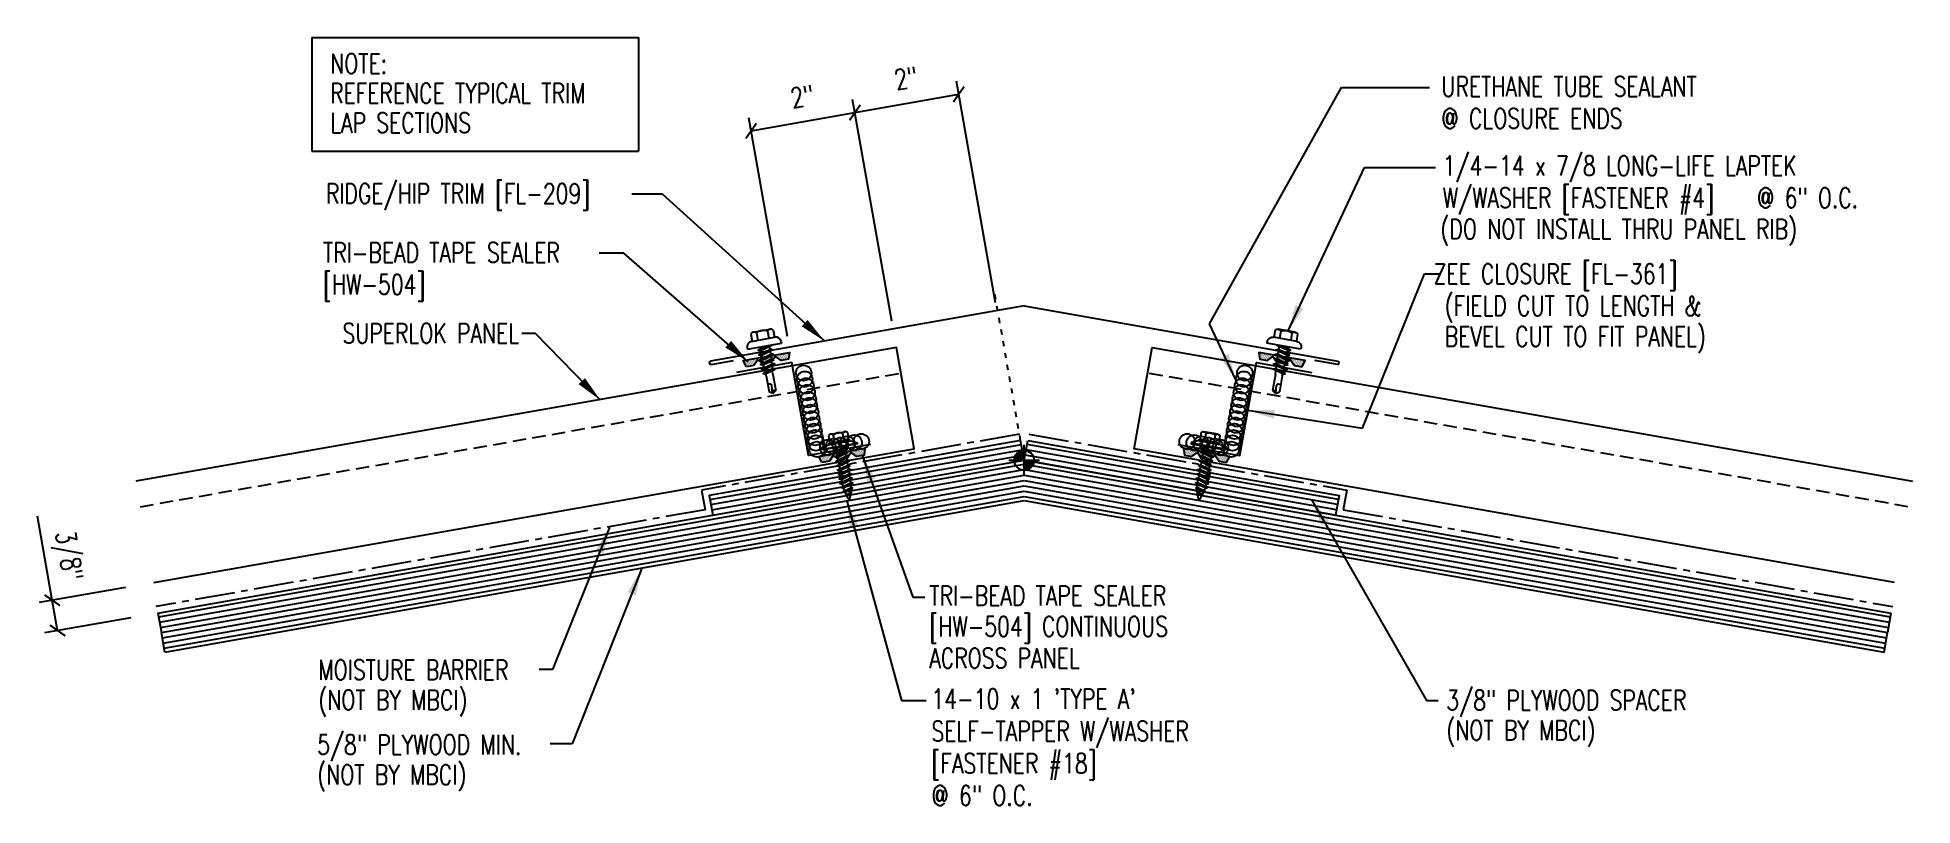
# Model space of a CAD drawing. Header units: inches. Extents: x 1.4 to 36.7, y 16.1 to 30.6.
import ezdxf
from ezdxf.enums import TextEntityAlignment as Align

# ---------------------------------------------------------------- set-up
doc = ezdxf.new("R2010")
doc.units = ezdxf.units.IN
doc.header["$MEASUREMENT"] = 0
for name, pattern in [('CENTER2', [1.125, 0.75, -0.125, 0.125, -0.125]), ('DOT2', [0.125, 0, -0.125]), ('HIDDEN2', [0.1875, 0.125, -0.0625])]:
    doc.linetypes.add(name, pattern=pattern)
for name, color, linetype in [('BARRIER', 253, 'CENTER2'), ('CLO', 3, 'Continuous'), ('DIM', 2, 'Continuous'), ('FASTENER', 9, 'Continuous'), ('PANEL', 11, 'Continuous'), ('SEALANT', 8, 'Continuous'), ('SECTION', 11, 'Continuous'), ('TAPE', 8, 'Continuous'), ('TEXT', 2, 'Continuous'), ('TRIM', 6, 'Continuous'), ('wood', 3, 'Continuous')]:
    doc.layers.add(name, color=color, linetype=linetype)
doc.styles.add('TEXT', font='SIMPLEX', dxfattribs={"width": 0.75, "height": 6})
doc.styles.add('TEXT1', font='ROMANS.shx', dxfattribs={"width": 0.75, "height": 0.375})
doc.dimstyles.new('DETAIL$7', dxfattribs={"dimscale": 4, "dimtxt": 6, "dimasz": 0.125, "dimexe": 0.0625, "dimexo": 0.125, "dimgap": 0.0625, "dimtad": 1, "dimdec": 5, "dimzin": 3, "dimdsep": 46, "dimlunit": 4, "dimtxsty": 'TEXT', "dimblk": 'ARCHTICK', "dimcen": 0.0625, "dimclrd": 7, "dimclre": 7, "dimclrt": 2, "dimadec": 0, "dimazin": 0, "dimtfac": 0.666667, "dimtdec": 5, "dimtmove": 0, "dimatfit": 3, "dimfxl": 0, "dimfrac": 2, "dimtolj": 1, "dimtzin": 3, "dimarcsym": 0})

# ---------------------------------------------------------------- blocks, each defined once
blk = doc.blocks.new('*X5')
at = {"color": 0}
for p, q in [((-0.434, 0.135), (-0.434, 0.135)), ((-0.434, 0.123), (-0.434, 0.123)), ((-0.422, 0.141), (-0.422, 0.141)), ((-0.422, 0.129), (-0.422, 0.129)), ((-0.422, 0.117), (-0.422, 0.117)), ((-0.422, 0.105), (-0.422, 0.105)), ((-0.422, 0.094), (-0.422, 0.094)), ((-0.422, 0.082), (-0.422, 0.082)), ((-0.41, 0.135), (-0.41, 0.135)), ((-0.41, 0.123), (-0.41, 0.123)), ((-0.41, 0.111), (-0.41, 0.111)), ((-0.41, 0.1), (-0.41, 0.1)), ((-0.41, 0.088), (-0.41, 0.088)), ((-0.41, 0.076), (-0.41, 0.076)), ((-0.41, 0.064), (-0.41, 0.064)), ((-0.41, 0.053), (-0.41, 0.053)), ((-0.41, 0.041), (-0.41, 0.041)), ((-0.398, 0.141), (-0.398, 0.141)), ((-0.398, 0.129), (-0.398, 0.129)), ((-0.398, 0.117), (-0.398, 0.117)), ((-0.398, 0.105), (-0.398, 0.105)), ((-0.398, 0.094), (-0.398, 0.094)), ((-0.398, 0.082), (-0.398, 0.082)), ((-0.398, 0.07), (-0.398, 0.07)), ((-0.398, 0.059), (-0.398, 0.059)), ((-0.398, 0.047), (-0.398, 0.047)), ((-0.398, 0.035), (-0.398, 0.035)), ((-0.398, 0.023), (-0.398, 0.023)), ((-0.387, 0.135), (-0.387, 0.135)), ((-0.387, 0.123), (-0.387, 0.123)), ((-0.387, 0.111), (-0.387, 0.111)), ((-0.387, 0.1), (-0.387, 0.1)), ((-0.387, 0.088), (-0.387, 0.088)), ((-0.387, 0.076), (-0.387, 0.076)), ((-0.387, 0.064), (-0.387, 0.064)), ((-0.387, 0.053), (-0.387, 0.053)), ((-0.387, 0.041), (-0.387, 0.041)), ((-0.387, 0.029), (-0.387, 0.029)), ((-0.375, 0.141), (-0.375, 0.141)), ((-0.375, 0.129), (-0.375, 0.129)), ((-0.375, 0.117), (-0.375, 0.117)), ((-0.375, 0.105), (-0.375, 0.105)), ((-0.375, 0.094), (-0.375, 0.094)), ((-0.375, 0.082), (-0.375, 0.082)), ((-0.375, 0.07), (-0.375, 0.07)), ((-0.375, 0.059), (-0.375, 0.059)), ((-0.375, 0.047), (-0.375, 0.047)), ((-0.375, 0.035), (-0.375, 0.035)), ((-0.375, 0.023), (-0.375, 0.023)), ((-0.363, 0.135), (-0.363, 0.135)), ((-0.363, 0.123), (-0.363, 0.123)), ((-0.363, 0.111), (-0.363, 0.111)), ((-0.363, 0.1), (-0.363, 0.1)), ((-0.363, 0.088), (-0.363, 0.088)), ((-0.363, 0.076), (-0.363, 0.076)), ((-0.363, 0.064), (-0.363, 0.064)), ((-0.363, 0.053), (-0.363, 0.053)), ((-0.363, 0.041), (-0.363, 0.041)), ((-0.363, 0.029), (-0.363, 0.029)), ((-0.352, 0.141), (-0.352, 0.141)), ((-0.352, 0.129), (-0.352, 0.129)), ((-0.352, 0.117), (-0.352, 0.117)), ((-0.352, 0.105), (-0.352, 0.105)), ((-0.352, 0.094), (-0.352, 0.094)), ((-0.352, 0.082), (-0.352, 0.082)), ((-0.352, 0.07), (-0.352, 0.07)), ((-0.352, 0.059), (-0.352, 0.059)), ((-0.352, 0.047), (-0.352, 0.047)), ((-0.352, 0.035), (-0.352, 0.035)), ((-0.352, 0.023), (-0.352, 0.023)), ((-0.34, 0.135), (-0.34, 0.135)), ((-0.34, 0.123), (-0.34, 0.123)), ((-0.34, 0.111), (-0.34, 0.111)), ((-0.34, 0.1), (-0.34, 0.1)), ((-0.34, 0.088), (-0.34, 0.088)), ((-0.34, 0.076), (-0.34, 0.076)), ((-0.34, 0.064), (-0.34, 0.064)), ((-0.34, 0.053), (-0.34, 0.053)), ((-0.34, 0.041), (-0.34, 0.041)), ((-0.34, 0.029), (-0.34, 0.029)), ((-0.328, 0.141), (-0.328, 0.141)), ((-0.328, 0.129), (-0.328, 0.129)), ((-0.328, 0.117), (-0.328, 0.117)), ((-0.328, 0.105), (-0.328, 0.105)), ((-0.328, 0.094), (-0.328, 0.094)), ((-0.328, 0.082), (-0.328, 0.082)), ((-0.328, 0.07), (-0.328, 0.07)), ((-0.328, 0.059), (-0.328, 0.059)), ((-0.328, 0.047), (-0.328, 0.047)), ((-0.328, 0.035), (-0.328, 0.035)), ((-0.328, 0.023), (-0.328, 0.023)), ((-0.316, 0.135), (-0.316, 0.135)), ((-0.316, 0.123), (-0.316, 0.123)), ((-0.316, 0.111), (-0.316, 0.111)), ((-0.316, 0.1), (-0.316, 0.1)), ((-0.316, 0.088), (-0.316, 0.088)), ((-0.316, 0.076), (-0.316, 0.076)), ((-0.316, 0.064), (-0.316, 0.064)), ((-0.316, 0.053), (-0.316, 0.053)), ((-0.316, 0.041), (-0.316, 0.041)), ((-0.316, 0.029), (-0.316, 0.029)), ((-0.305, 0.141), (-0.305, 0.141)), ((-0.305, 0.129), (-0.305, 0.129)), ((-0.305, 0.117), (-0.305, 0.117)), ((-0.305, 0.105), (-0.305, 0.105)), ((-0.305, 0.094), (-0.305, 0.094)), ((-0.305, 0.082), (-0.305, 0.082)), ((-0.305, 0.07), (-0.305, 0.07)), ((-0.305, 0.059), (-0.305, 0.059)), ((-0.305, 0.047), (-0.305, 0.047)), ((-0.305, 0.035), (-0.305, 0.035)), ((-0.305, 0.023), (-0.305, 0.023)), ((-0.293, 0.135), (-0.293, 0.135)), ((-0.293, 0.123), (-0.293, 0.123)), ((-0.293, 0.111), (-0.293, 0.111)), ((-0.293, 0.1), (-0.293, 0.1)), ((-0.293, 0.088), (-0.293, 0.088)), ((-0.293, 0.076), (-0.293, 0.076)), ((-0.293, 0.064), (-0.293, 0.064)), ((-0.293, 0.053), (-0.293, 0.053)), ((-0.293, 0.041), (-0.293, 0.041)), ((-0.293, 0.029), (-0.293, 0.029)), ((-0.281, 0.141), (-0.281, 0.141)), ((-0.281, 0.129), (-0.281, 0.129)), ((-0.281, 0.117), (-0.281, 0.117)), ((-0.281, 0.105), (-0.281, 0.105)), ((-0.281, 0.094), (-0.281, 0.094)), ((-0.281, 0.082), (-0.281, 0.082)), ((-0.281, 0.07), (-0.281, 0.07)), ((-0.281, 0.059), (-0.281, 0.059)), ((-0.281, 0.047), (-0.281, 0.047)), ((-0.281, 0.035), (-0.281, 0.035)), ((-0.281, 0.023), (-0.281, 0.023)), ((-0.27, 0.135), (-0.27, 0.135)), ((-0.27, 0.123), (-0.27, 0.123)), ((-0.27, 0.111), (-0.27, 0.111)), ((-0.27, 0.1), (-0.27, 0.1)), ((-0.27, 0.088), (-0.27, 0.088)), ((-0.27, 0.076), (-0.27, 0.076)), ((-0.27, 0.064), (-0.27, 0.064)), ((-0.27, 0.053), (-0.27, 0.053)), ((-0.27, 0.041), (-0.27, 0.041)), ((-0.27, 0.029), (-0.27, 0.029)), ((-0.258, 0.141), (-0.258, 0.141)), ((-0.258, 0.129), (-0.258, 0.129)), ((-0.258, 0.117), (-0.258, 0.117)), ((-0.258, 0.105), (-0.258, 0.105)), ((-0.258, 0.094), (-0.258, 0.094)), ((-0.258, 0.082), (-0.258, 0.082)), ((-0.258, 0.07), (-0.258, 0.07)), ((-0.258, 0.059), (-0.258, 0.059)), ((-0.258, 0.047), (-0.258, 0.047)), ((-0.258, 0.035), (-0.258, 0.035)), ((-0.258, 0.023), (-0.258, 0.023)), ((-0.246, 0.135), (-0.246, 0.135)), ((-0.246, 0.123), (-0.246, 0.123)), ((-0.246, 0.111), (-0.246, 0.111)), ((-0.246, 0.1), (-0.246, 0.1)), ((-0.246, 0.088), (-0.246, 0.088)), ((-0.246, 0.076), (-0.246, 0.076)), ((-0.246, 0.064), (-0.246, 0.064)), ((-0.246, 0.053), (-0.246, 0.053)), ((-0.246, 0.041), (-0.246, 0.041)), ((-0.234, 0.141), (-0.234, 0.141)), ((-0.234, 0.129), (-0.234, 0.129)), ((-0.234, 0.117), (-0.234, 0.117)), ((-0.234, 0.105), (-0.234, 0.105)), ((-0.234, 0.094), (-0.234, 0.094)), ((-0.234, 0.082), (-0.234, 0.082)), ((-0.234, 0.07), (-0.234, 0.07)), ((-0.234, 0.059), (-0.234, 0.059)), ((-0.234, 0.047), (-0.234, 0.047)), ((-0.223, 0.135), (-0.223, 0.135)), ((-0.223, 0.123), (-0.223, 0.123)), ((-0.223, 0.111), (-0.223, 0.111)), ((-0.223, 0.1), (-0.223, 0.1)), ((-0.223, 0.088), (-0.223, 0.088)), ((-0.223, 0.076), (-0.223, 0.076)), ((-0.223, 0.064), (-0.223, 0.064)), ((-0.211, 0.141), (-0.211, 0.141)), ((-0.211, 0.129), (-0.211, 0.129)), ((-0.211, 0.117), (-0.211, 0.117)), ((-0.211, 0.105), (-0.211, 0.105)), ((-0.211, 0.094), (-0.211, 0.094)), ((-0.211, 0.082), (-0.211, 0.082)), ((-0.211, 0.07), (-0.211, 0.07)), ((-0.199, 0.135), (-0.199, 0.135)), ((-0.199, 0.123), (-0.199, 0.123)), ((-0.199, 0.111), (-0.199, 0.111)), ((-0.199, 0.1), (-0.199, 0.1)), ((-0.199, 0.088), (-0.199, 0.088)), ((-0.188, 0.141), (-0.188, 0.141)), ((-0.188, 0.129), (-0.188, 0.129)), ((-0.188, 0.117), (-0.188, 0.117)), ((-0.188, 0.105), (-0.188, 0.105)), ((-0.188, 0.094), (-0.188, 0.094)), ((-0.176, 0.135), (-0.176, 0.135)), ((-0.176, 0.123), (-0.176, 0.123)), ((-0.176, 0.111), (-0.176, 0.111)), ((-0.164, 0.141), (-0.164, 0.141)), ((-0.164, 0.129), (-0.164, 0.129)), ((-0.164, 0.117), (-0.164, 0.117)), ((-0.164, 0.105), (-0.164, 0.105)), ((-0.152, 0.135), (-0.152, 0.135)), ((-0.152, 0.123), (-0.152, 0.123)), ((-0.152, 0.111), (-0.152, 0.111)), ((-0.152, 0.1), (-0.152, 0.1)), ((-0.141, 0.141), (-0.141, 0.141)), ((-0.141, 0.129), (-0.141, 0.129)), ((-0.141, 0.117), (-0.141, 0.117)), ((-0.141, 0.105), (-0.141, 0.105)), ((-0.141, 0.094), (-0.141, 0.094)), ((-0.141, 0.082), (-0.141, 0.082)), ((-0.129, 0.135), (-0.129, 0.135)), ((-0.129, 0.123), (-0.129, 0.123)), ((-0.129, 0.111), (-0.129, 0.111)), ((-0.129, 0.1), (-0.129, 0.1)), ((-0.129, 0.088), (-0.129, 0.088)), ((-0.129, 0.076), (-0.129, 0.076)), ((-0.117, 0.141), (-0.117, 0.141)), ((-0.117, 0.129), (-0.117, 0.129)), ((-0.117, 0.117), (-0.117, 0.117)), ((-0.117, 0.105), (-0.117, 0.105)), ((-0.117, 0.094), (-0.117, 0.094)), ((-0.117, 0.082), (-0.117, 0.082)), ((-0.117, 0.07), (-0.117, 0.07)), ((-0.117, 0.059), (-0.117, 0.059)), ((-0.105, 0.135), (-0.105, 0.135)), ((-0.105, 0.123), (-0.105, 0.123)), ((-0.105, 0.111), (-0.105, 0.111)), ((-0.105, 0.1), (-0.105, 0.1)), ((-0.105, 0.088), (-0.105, 0.088)), ((-0.105, 0.076), (-0.105, 0.076)), ((-0.105, 0.064), (-0.105, 0.064)), ((-0.105, 0.053), (-0.105, 0.053)), ((-0.094, 0.141), (-0.094, 0.141)), ((-0.094, 0.129), (-0.094, 0.129)), ((-0.094, 0.117), (-0.094, 0.117)), ((-0.094, 0.105), (-0.094, 0.105)), ((-0.094, 0.094), (-0.094, 0.094)), ((-0.094, 0.082), (-0.094, 0.082)), ((-0.094, 0.07), (-0.094, 0.07)), ((-0.094, 0.059), (-0.094, 0.059)), ((-0.094, 0.047), (-0.094, 0.047)), ((-0.094, 0.035), (-0.094, 0.035)), ((-0.082, 0.135), (-0.082, 0.135)), ((-0.082, 0.123), (-0.082, 0.123)), ((-0.082, 0.111), (-0.082, 0.111)), ((-0.082, 0.1), (-0.082, 0.1)), ((-0.082, 0.088), (-0.082, 0.088)), ((-0.082, 0.076), (-0.082, 0.076)), ((-0.082, 0.064), (-0.082, 0.064)), ((-0.082, 0.053), (-0.082, 0.053)), ((-0.082, 0.041), (-0.082, 0.041)), ((-0.082, 0.029), (-0.082, 0.029)), ((-0.07, 0.141), (-0.07, 0.141)), ((-0.07, 0.129), (-0.07, 0.129)), ((-0.07, 0.117), (-0.07, 0.117)), ((-0.07, 0.105), (-0.07, 0.105)), ((-0.07, 0.094), (-0.07, 0.094)), ((-0.07, 0.082), (-0.07, 0.082)), ((-0.07, 0.07), (-0.07, 0.07)), ((-0.07, 0.059), (-0.07, 0.059)), ((-0.07, 0.047), (-0.07, 0.047)), ((-0.07, 0.035), (-0.07, 0.035)), ((-0.07, 0.023), (-0.07, 0.023)), ((-0.059, 0.135), (-0.059, 0.135)), ((-0.059, 0.123), (-0.059, 0.123)), ((-0.059, 0.111), (-0.059, 0.111)), ((-0.059, 0.1), (-0.059, 0.1)), ((-0.059, 0.088), (-0.059, 0.088)), ((-0.059, 0.076), (-0.059, 0.076)), ((-0.059, 0.064), (-0.059, 0.064)), ((-0.059, 0.053), (-0.059, 0.053)), ((-0.059, 0.041), (-0.059, 0.041)), ((-0.059, 0.029), (-0.059, 0.029)), ((-0.047, 0.141), (-0.047, 0.141)), ((-0.047, 0.129), (-0.047, 0.129)), ((-0.047, 0.117), (-0.047, 0.117)), ((-0.047, 0.105), (-0.047, 0.105)), ((-0.047, 0.094), (-0.047, 0.094)), ((-0.047, 0.082), (-0.047, 0.082)), ((-0.047, 0.07), (-0.047, 0.07)), ((-0.047, 0.059), (-0.047, 0.059)), ((-0.047, 0.047), (-0.047, 0.047)), ((-0.047, 0.035), (-0.047, 0.035)), ((-0.047, 0.023), (-0.047, 0.023)), ((-0.035, 0.135), (-0.035, 0.135)), ((-0.035, 0.123), (-0.035, 0.123)), ((-0.035, 0.111), (-0.035, 0.111)), ((-0.035, 0.1), (-0.035, 0.1)), ((-0.035, 0.088), (-0.035, 0.088)), ((-0.035, 0.076), (-0.035, 0.076)), ((-0.035, 0.064), (-0.035, 0.064)), ((-0.035, 0.053), (-0.035, 0.053)), ((-0.035, 0.041), (-0.035, 0.041)), ((-0.035, 0.029), (-0.035, 0.029)), ((-0.023, 0.141), (-0.023, 0.141)), ((-0.023, 0.129), (-0.023, 0.129)), ((-0.023, 0.117), (-0.023, 0.117)), ((-0.023, 0.105), (-0.023, 0.105)), ((-0.023, 0.094), (-0.023, 0.094)), ((-0.023, 0.082), (-0.023, 0.082)), ((-0.023, 0.07), (-0.023, 0.07)), ((-0.023, 0.059), (-0.023, 0.059)), ((-0.023, 0.047), (-0.023, 0.047)), ((-0.023, 0.035), (-0.023, 0.035)), ((-0.023, 0.023), (-0.023, 0.023)), ((-0.012, 0.135), (-0.012, 0.135)), ((-0.012, 0.123), (-0.012, 0.123)), ((-0.012, 0.111), (-0.012, 0.111)), ((-0.012, 0.1), (-0.012, 0.1)), ((-0.012, 0.088), (-0.012, 0.088)), ((-0.012, 0.076), (-0.012, 0.076)), ((-0.012, 0.064), (-0.012, 0.064)), ((-0.012, 0.053), (-0.012, 0.053)), ((-0.012, 0.041), (-0.012, 0.041)), ((-0.012, 0.029), (-0.012, 0.029)), ((0, 0.141), (0, 0.141)), ((0, 0.129), (0, 0.129)), ((0, 0.117), (0, 0.117)), ((0, 0.105), (0, 0.105)), ((0, 0.094), (0, 0.094)), ((0, 0.082), (0, 0.082)), ((0, 0.07), (0, 0.07)), ((0, 0.059), (0, 0.059)), ((0, 0.047), (0, 0.047)), ((0, 0.035), (0, 0.035)), ((0, 0.023), (0, 0.023)), ((0.012, 0.135), (0.012, 0.135)), ((0.012, 0.123), (0.012, 0.123)), ((0.012, 0.111), (0.012, 0.111)), ((0.012, 0.1), (0.012, 0.1)), ((0.012, 0.088), (0.012, 0.088)), ((0.012, 0.076), (0.012, 0.076)), ((0.012, 0.064), (0.012, 0.064)), ((0.012, 0.053), (0.012, 0.053)), ((0.012, 0.041), (0.012, 0.041)), ((0.012, 0.029), (0.012, 0.029)), ((0.023, 0.141), (0.023, 0.141)), ((0.023, 0.129), (0.023, 0.129)), ((0.023, 0.117), (0.023, 0.117)), ((0.023, 0.105), (0.023, 0.105)), ((0.023, 0.094), (0.023, 0.094)), ((0.023, 0.082), (0.023, 0.082)), ((0.023, 0.07), (0.023, 0.07)), ((0.023, 0.059), (0.023, 0.059)), ((0.023, 0.047), (0.023, 0.047)), ((0.023, 0.035), (0.023, 0.035)), ((0.023, 0.023), (0.023, 0.023)), ((0.035, 0.135), (0.035, 0.135)), ((0.035, 0.123), (0.035, 0.123)), ((0.035, 0.111), (0.035, 0.111)), ((0.035, 0.1), (0.035, 0.1)), ((0.035, 0.088), (0.035, 0.088)), ((0.035, 0.076), (0.035, 0.076)), ((0.035, 0.064), (0.035, 0.064)), ((0.035, 0.053), (0.035, 0.053)), ((0.035, 0.041), (0.035, 0.041)), ((0.035, 0.029), (0.035, 0.029)), ((0.047, 0.141), (0.047, 0.141)), ((0.047, 0.129), (0.047, 0.129)), ((0.047, 0.117), (0.047, 0.117)), ((0.047, 0.105), (0.047, 0.105)), ((0.047, 0.094), (0.047, 0.094)), ((0.047, 0.082), (0.047, 0.082)), ((0.047, 0.07), (0.047, 0.07)), ((0.047, 0.059), (0.047, 0.059)), ((0.047, 0.047), (0.047, 0.047)), ((0.047, 0.035), (0.047, 0.035)), ((0.047, 0.023), (0.047, 0.023)), ((0.059, 0.135), (0.059, 0.135)), ((0.059, 0.123), (0.059, 0.123)), ((0.059, 0.111), (0.059, 0.111)), ((0.059, 0.1), (0.059, 0.1)), ((0.059, 0.088), (0.059, 0.088)), ((0.059, 0.076), (0.059, 0.076)), ((0.059, 0.064), (0.059, 0.064)), ((0.059, 0.053), (0.059, 0.053)), ((0.059, 0.041), (0.059, 0.041)), ((0.059, 0.029), (0.059, 0.029)), ((0.07, 0.141), (0.07, 0.141)), ((0.07, 0.129), (0.07, 0.129)), ((0.07, 0.117), (0.07, 0.117)), ((0.07, 0.105), (0.07, 0.105)), ((0.07, 0.094), (0.07, 0.094)), ((0.07, 0.082), (0.07, 0.082)), ((0.07, 0.07), (0.07, 0.07)), ((0.07, 0.059), (0.07, 0.059)), ((0.07, 0.047), (0.07, 0.047)), ((0.07, 0.035), (0.07, 0.035)), ((0.07, 0.023), (0.07, 0.023)), ((0.082, 0.135), (0.082, 0.135)), ((0.082, 0.123), (0.082, 0.123)), ((0.082, 0.111), (0.082, 0.111)), ((0.082, 0.1), (0.082, 0.1)), ((0.082, 0.088), (0.082, 0.088)), ((0.082, 0.076), (0.082, 0.076)), ((0.082, 0.064), (0.082, 0.064)), ((0.082, 0.053), (0.082, 0.053)), ((0.082, 0.041), (0.082, 0.041)), ((0.082, 0.029), (0.082, 0.029)), ((0.094, 0.141), (0.094, 0.141)), ((0.094, 0.129), (0.094, 0.129)), ((0.094, 0.117), (0.094, 0.117)), ((0.094, 0.105), (0.094, 0.105)), ((0.094, 0.094), (0.094, 0.094)), ((0.094, 0.082), (0.094, 0.082)), ((0.094, 0.07), (0.094, 0.07)), ((0.094, 0.059), (0.094, 0.059)), ((0.094, 0.047), (0.094, 0.047)), ((0.094, 0.035), (0.094, 0.035)), ((0.105, 0.135), (0.105, 0.135)), ((0.105, 0.123), (0.105, 0.123)), ((0.105, 0.111), (0.105, 0.111)), ((0.105, 0.1), (0.105, 0.1)), ((0.105, 0.088), (0.105, 0.088)), ((0.105, 0.076), (0.105, 0.076)), ((0.105, 0.064), (0.105, 0.064)), ((0.105, 0.053), (0.105, 0.053)), ((0.117, 0.141), (0.117, 0.141)), ((0.117, 0.129), (0.117, 0.129)), ((0.117, 0.117), (0.117, 0.117)), ((0.117, 0.105), (0.117, 0.105)), ((0.117, 0.094), (0.117, 0.094)), ((0.117, 0.082), (0.117, 0.082)), ((0.117, 0.07), (0.117, 0.07)), ((0.117, 0.059), (0.117, 0.059)), ((0.129, 0.135), (0.129, 0.135)), ((0.129, 0.123), (0.129, 0.123)), ((0.129, 0.111), (0.129, 0.111)), ((0.129, 0.1), (0.129, 0.1)), ((0.129, 0.088), (0.129, 0.088)), ((0.129, 0.076), (0.129, 0.076)), ((0.141, 0.141), (0.141, 0.141)), ((0.141, 0.129), (0.141, 0.129)), ((0.141, 0.117), (0.141, 0.117)), ((0.141, 0.105), (0.141, 0.105)), ((0.141, 0.094), (0.141, 0.094)), ((0.141, 0.082), (0.141, 0.082)), ((0.152, 0.135), (0.152, 0.135)), ((0.152, 0.123), (0.152, 0.123)), ((0.152, 0.111), (0.152, 0.111)), ((0.152, 0.1), (0.152, 0.1)), ((0.164, 0.141), (0.164, 0.141)), ((0.164, 0.129), (0.164, 0.129)), ((0.164, 0.117), (0.164, 0.117)), ((0.164, 0.105), (0.164, 0.105)), ((0.176, 0.135), (0.176, 0.135)), ((0.176, 0.123), (0.176, 0.123)), ((0.176, 0.111), (0.176, 0.111)), ((0.188, 0.141), (0.188, 0.141)), ((0.188, 0.129), (0.188, 0.129)), ((0.188, 0.117), (0.188, 0.117)), ((0.188, 0.105), (0.188, 0.105)), ((0.188, 0.094), (0.188, 0.094)), ((0.199, 0.135), (0.199, 0.135)), ((0.199, 0.123), (0.199, 0.123)), ((0.199, 0.111), (0.199, 0.111)), ((0.199, 0.1), (0.199, 0.1)), ((0.199, 0.088), (0.199, 0.088)), ((0.211, 0.141), (0.211, 0.141)), ((0.211, 0.129), (0.211, 0.129)), ((0.211, 0.117), (0.211, 0.117)), ((0.211, 0.105), (0.211, 0.105)), ((0.211, 0.094), (0.211, 0.094)), ((0.211, 0.082), (0.211, 0.082)), ((0.211, 0.07), (0.211, 0.07)), ((0.223, 0.135), (0.223, 0.135)), ((0.223, 0.123), (0.223, 0.123)), ((0.223, 0.111), (0.223, 0.111)), ((0.223, 0.1), (0.223, 0.1)), ((0.223, 0.088), (0.223, 0.088)), ((0.223, 0.076), (0.223, 0.076)), ((0.223, 0.064), (0.223, 0.064)), ((0.234, 0.141), (0.234, 0.141)), ((0.234, 0.129), (0.234, 0.129)), ((0.234, 0.117), (0.234, 0.117)), ((0.234, 0.105), (0.234, 0.105)), ((0.234, 0.094), (0.234, 0.094)), ((0.234, 0.082), (0.234, 0.082)), ((0.234, 0.07), (0.234, 0.07)), ((0.234, 0.059), (0.234, 0.059)), ((0.234, 0.047), (0.234, 0.047)), ((0.246, 0.135), (0.246, 0.135)), ((0.246, 0.123), (0.246, 0.123)), ((0.246, 0.111), (0.246, 0.111)), ((0.246, 0.1), (0.246, 0.1)), ((0.246, 0.088), (0.246, 0.088)), ((0.246, 0.076), (0.246, 0.076)), ((0.246, 0.064), (0.246, 0.064)), ((0.246, 0.053), (0.246, 0.053)), ((0.246, 0.041), (0.246, 0.041)), ((0.258, 0.141), (0.258, 0.141)), ((0.258, 0.129), (0.258, 0.129)), ((0.258, 0.117), (0.258, 0.117)), ((0.258, 0.105), (0.258, 0.105)), ((0.258, 0.094), (0.258, 0.094)), ((0.258, 0.082), (0.258, 0.082)), ((0.258, 0.07), (0.258, 0.07)), ((0.258, 0.059), (0.258, 0.059)), ((0.258, 0.047), (0.258, 0.047)), ((0.258, 0.035), (0.258, 0.035)), ((0.258, 0.023), (0.258, 0.023)), ((0.27, 0.135), (0.27, 0.135)), ((0.27, 0.123), (0.27, 0.123)), ((0.27, 0.111), (0.27, 0.111)), ((0.27, 0.1), (0.27, 0.1)), ((0.27, 0.088), (0.27, 0.088)), ((0.27, 0.076), (0.27, 0.076)), ((0.27, 0.064), (0.27, 0.064)), ((0.27, 0.053), (0.27, 0.053)), ((0.27, 0.041), (0.27, 0.041)), ((0.27, 0.029), (0.27, 0.029)), ((0.281, 0.141), (0.281, 0.141)), ((0.281, 0.129), (0.281, 0.129)), ((0.281, 0.117), (0.281, 0.117)), ((0.281, 0.105), (0.281, 0.105)), ((0.281, 0.094), (0.281, 0.094)), ((0.281, 0.082), (0.281, 0.082)), ((0.281, 0.07), (0.281, 0.07)), ((0.281, 0.059), (0.281, 0.059)), ((0.281, 0.047), (0.281, 0.047)), ((0.281, 0.035), (0.281, 0.035)), ((0.281, 0.023), (0.281, 0.023)), ((0.293, 0.135), (0.293, 0.135)), ((0.293, 0.123), (0.293, 0.123)), ((0.293, 0.111), (0.293, 0.111)), ((0.293, 0.1), (0.293, 0.1)), ((0.293, 0.088), (0.293, 0.088)), ((0.293, 0.076), (0.293, 0.076)), ((0.293, 0.064), (0.293, 0.064)), ((0.293, 0.053), (0.293, 0.053)), ((0.293, 0.041), (0.293, 0.041)), ((0.293, 0.029), (0.293, 0.029)), ((0.305, 0.141), (0.305, 0.141)), ((0.305, 0.129), (0.305, 0.129)), ((0.305, 0.117), (0.305, 0.117)), ((0.305, 0.105), (0.305, 0.105)), ((0.305, 0.094), (0.305, 0.094)), ((0.305, 0.082), (0.305, 0.082)), ((0.305, 0.07), (0.305, 0.07)), ((0.305, 0.059), (0.305, 0.059)), ((0.305, 0.047), (0.305, 0.047)), ((0.305, 0.035), (0.305, 0.035)), ((0.305, 0.023), (0.305, 0.023)), ((0.316, 0.135), (0.316, 0.135)), ((0.316, 0.123), (0.316, 0.123)), ((0.316, 0.111), (0.316, 0.111)), ((0.316, 0.1), (0.316, 0.1)), ((0.316, 0.088), (0.316, 0.088)), ((0.316, 0.076), (0.316, 0.076)), ((0.316, 0.064), (0.316, 0.064)), ((0.316, 0.053), (0.316, 0.053)), ((0.316, 0.041), (0.316, 0.041)), ((0.316, 0.029), (0.316, 0.029)), ((0.328, 0.141), (0.328, 0.141)), ((0.328, 0.129), (0.328, 0.129)), ((0.328, 0.117), (0.328, 0.117)), ((0.328, 0.105), (0.328, 0.105)), ((0.328, 0.094), (0.328, 0.094)), ((0.328, 0.082), (0.328, 0.082)), ((0.328, 0.07), (0.328, 0.07)), ((0.328, 0.059), (0.328, 0.059)), ((0.328, 0.047), (0.328, 0.047)), ((0.328, 0.035), (0.328, 0.035)), ((0.328, 0.023), (0.328, 0.023)), ((0.34, 0.135), (0.34, 0.135)), ((0.34, 0.123), (0.34, 0.123)), ((0.34, 0.111), (0.34, 0.111)), ((0.34, 0.1), (0.34, 0.1)), ((0.34, 0.088), (0.34, 0.088)), ((0.34, 0.076), (0.34, 0.076)), ((0.34, 0.064), (0.34, 0.064)), ((0.34, 0.053), (0.34, 0.053)), ((0.34, 0.041), (0.34, 0.041)), ((0.34, 0.029), (0.34, 0.029)), ((0.352, 0.141), (0.352, 0.141)), ((0.352, 0.129), (0.352, 0.129)), ((0.352, 0.117), (0.352, 0.117)), ((0.352, 0.105), (0.352, 0.105)), ((0.352, 0.094), (0.352, 0.094)), ((0.352, 0.082), (0.352, 0.082)), ((0.352, 0.07), (0.352, 0.07)), ((0.352, 0.059), (0.352, 0.059)), ((0.352, 0.047), (0.352, 0.047)), ((0.352, 0.035), (0.352, 0.035)), ((0.352, 0.023), (0.352, 0.023)), ((0.363, 0.135), (0.363, 0.135)), ((0.363, 0.123), (0.363, 0.123)), ((0.363, 0.111), (0.363, 0.111)), ((0.363, 0.1), (0.363, 0.1)), ((0.363, 0.088), (0.363, 0.088)), ((0.363, 0.076), (0.363, 0.076)), ((0.363, 0.064), (0.363, 0.064)), ((0.363, 0.053), (0.363, 0.053)), ((0.363, 0.041), (0.363, 0.041)), ((0.363, 0.029), (0.363, 0.029)), ((0.375, 0.141), (0.375, 0.141)), ((0.375, 0.129), (0.375, 0.129)), ((0.375, 0.117), (0.375, 0.117)), ((0.375, 0.105), (0.375, 0.105)), ((0.375, 0.094), (0.375, 0.094)), ((0.375, 0.082), (0.375, 0.082)), ((0.375, 0.07), (0.375, 0.07)), ((0.375, 0.059), (0.375, 0.059)), ((0.375, 0.047), (0.375, 0.047)), ((0.375, 0.035), (0.375, 0.035)), ((0.375, 0.023), (0.375, 0.023)), ((0.387, 0.135), (0.387, 0.135)), ((0.387, 0.123), (0.387, 0.123)), ((0.387, 0.111), (0.387, 0.111)), ((0.387, 0.1), (0.387, 0.1)), ((0.387, 0.088), (0.387, 0.088)), ((0.387, 0.076), (0.387, 0.076)), ((0.387, 0.064), (0.387, 0.064)), ((0.387, 0.053), (0.387, 0.053)), ((0.387, 0.041), (0.387, 0.041)), ((0.387, 0.029), (0.387, 0.029)), ((0.398, 0.141), (0.398, 0.141)), ((0.398, 0.129), (0.398, 0.129)), ((0.398, 0.117), (0.398, 0.117)), ((0.398, 0.105), (0.398, 0.105)), ((0.398, 0.094), (0.398, 0.094)), ((0.398, 0.082), (0.398, 0.082)), ((0.398, 0.07), (0.398, 0.07)), ((0.398, 0.059), (0.398, 0.059)), ((0.398, 0.047), (0.398, 0.047)), ((0.398, 0.035), (0.398, 0.035)), ((0.398, 0.023), (0.398, 0.023)), ((0.41, 0.135), (0.41, 0.135)), ((0.41, 0.123), (0.41, 0.123)), ((0.41, 0.111), (0.41, 0.111)), ((0.41, 0.1), (0.41, 0.1)), ((0.41, 0.088), (0.41, 0.088)), ((0.41, 0.076), (0.41, 0.076)), ((0.41, 0.064), (0.41, 0.064)), ((0.41, 0.053), (0.41, 0.053)), ((0.41, 0.041), (0.41, 0.041)), ((0.422, 0.141), (0.422, 0.141)), ((0.422, 0.129), (0.422, 0.129)), ((0.422, 0.117), (0.422, 0.117)), ((0.422, 0.105), (0.422, 0.105)), ((0.422, 0.094), (0.422, 0.094)), ((0.422, 0.082), (0.422, 0.082)), ((0.434, 0.135), (0.434, 0.135)), ((0.434, 0.123), (0.434, 0.123))]:
    blk.add_line(p, q, dxfattribs=at)
blk = doc.blocks.new('MB_DBTAP')
at = {"layer": 'TAPE', "color": 9}
blk.add_lwpolyline([(-0.403, 0.018), (-0.442, 0.141), (0.442, 0.141), (0.403, 0.018), (0.26, 0.018), (0.17, 0.109), (0.079, 0.018), (0, 0.018), (-0.079, 0.018), (-0.17, 0.109), (-0.26, 0.018)], close=True, dxfattribs=at)
at = {"layer": 'TAPE', "color": 251}
blk.add_blockref('*X5', (0, 0), dxfattribs=at)
blk = doc.blocks.new('MB_DW4')
at = {"layer": 'FASTENER'}
for p, q in [((-0.326, 0.071), (-0.326, 0.037)), ((-0.326, 0.037), (0.322, 0.037)), ((-0.226, 0.171), (0.214, 0.171)), ((-0.217, 0.305), (-0.217, 0.171)), ((-0.163, 0.337), (0.159, 0.337)), ((-0.141, -0.014), (0.037, 0.037)), ((-0.108, 0.305), (-0.108, 0.171)), ((-0.105, -0.034), (0.137, 0.035)), ((-0.088, 0.037), (-0.088, 0.001)), ((-0.088, 0.037), (0.085, 0.037)), ((0.085, 0.037), (0.134, 0.037)), ((0.085, 0.02), (0.085, -0.041)), ((0.105, 0.305), (0.105, 0.171)), ((0.137, 0.035), (0.134, 0.037)), ((0.214, 0.305), (0.214, 0.171)), ((0.322, 0.071), (0.322, 0.037)), ((-0.105, -0.034), (-0.141, -0.014)), ((-0.141, -0.105), (0.102, -0.036)), ((-0.105, -0.125), (-0.141, -0.105)), ((-0.141, -0.196), (0.102, -0.127)), ((-0.105, -0.216), (-0.141, -0.196)), ((-0.141, -0.287), (0.102, -0.217)), ((-0.105, -0.307), (-0.141, -0.287)), ((-0.141, -0.378), (0.102, -0.308)), ((-0.105, -0.125), (0.137, -0.056)), ((-0.105, -0.216), (0.137, -0.147)), ((-0.105, -0.307), (0.137, -0.238)), ((-0.105, -0.398), (0.137, -0.328)), ((-0.088, -0.029), (-0.088, -0.09)), ((-0.088, -0.12), (-0.088, -0.181)), ((-0.084, -0.27), (-0.088, -0.211)), ((-0.078, -0.36), (-0.082, -0.3)), ((0.071, -0.408), (0.075, -0.346)), ((0.077, -0.315), (0.082, -0.253)), ((0.084, -0.223), (0.085, -0.211)), ((0.085, -0.071), (0.085, -0.131)), ((0.085, -0.162), (0.085, -0.211)), ((0.137, -0.056), (0.102, -0.036)), ((0.137, -0.147), (0.102, -0.127)), ((0.137, -0.238), (0.102, -0.217)), ((0.137, -0.328), (0.102, -0.308)), ((-0.105, -0.398), (-0.141, -0.378)), ((-0.122, -0.463), (0.089, -0.403)), ((-0.086, -0.483), (-0.122, -0.463)), ((-0.086, -0.483), (0.124, -0.423)), ((-0.071, -0.449), (-0.075, -0.389)), ((-0.066, -0.516), (-0.069, -0.478)), ((-0.066, -0.516), (-0.066, -0.82)), ((0.063, -0.515), (0.068, -0.439)), ((0.063, -0.516), (0.063, -0.82)), ((0.124, -0.423), (0.089, -0.403)), ((-0.002, -0.866), (-0.066, -0.82)), ((-0.003, -0.854), (0.009, -0.714)), ((-0.002, -0.866), (0.063, -0.82))]:
    blk.add_line(p, q, dxfattribs=at)
for centre, radius, start, end in [((-0.226, 0.071), 0.1, 90, 180), ((-0.163, 0.274), 0.0628, 29.8754, 150.1246), ((-0.002, 0.141), 0.196, 56.9974, 123.0026), ((0.159, 0.274), 0.0628, 29.8754, 150.1246), ((0.222, 0.071), 0.1, 0, 90), ((-0.036, -0.723), 0.0461, 11.1445, 130.906), ((0.073, -0.516), 0.01, 175.9484, 180), ((0.039, -0.855), 0.0422, 55.4585, 194.8454)]:
    blk.add_arc(centre, radius, start, end, dxfattribs=at)
blk = doc.blocks.new('st10')
at = {"layer": 'FASTENER'}
for p, q in [((-0.217, 0.114), (-0.326, 0.059)), ((-0.326, 0.059), (-0.326, 0.049)), ((-0.326, 0.049), (0.326, 0.049)), ((-0.217, 0.114), (0.217, 0.114)), ((-0.193, 0.137), (0.193, 0.137)), ((-0.193, 0.119), (0.193, 0.119)), ((-0.181, 0.276), (-0.181, 0.137)), ((-0.181, 0.137), (0.181, 0.137)), ((-0.135, 0.302), (0.135, 0.302)), ((-0.129, 0.035), (-0.124, 0.037)), ((-0.096, 0.017), (-0.129, 0.035)), ((-0.129, -0.049), (0.096, 0.015)), ((-0.124, 0.037), (-0.08, 0.037)), ((-0.096, 0.017), (-0.025, 0.037)), ((-0.089, 0.276), (-0.089, 0.137)), ((-0.08, 0.037), (0.08, 0.037)), ((-0.08, 0.021), (-0.08, -0.035)), ((0.08, 0.037), (0.08, 0.011)), ((0.089, 0.276), (0.089, 0.137)), ((0.129, -0.003), (0.096, 0.015)), ((0.181, 0.276), (0.181, 0.137)), ((0.217, 0.114), (0.326, 0.059)), ((0.326, 0.059), (0.326, 0.049)), ((-0.096, -0.068), (-0.129, -0.049)), ((-0.129, -0.134), (0.096, -0.069)), ((-0.096, -0.152), (-0.129, -0.134)), ((-0.129, -0.218), (0.096, -0.154)), ((-0.096, -0.237), (-0.129, -0.218)), ((-0.129, -0.303), (0.096, -0.238)), ((-0.096, -0.321), (-0.129, -0.303)), ((-0.129, -0.387), (0.096, -0.323)), ((-0.096, -0.068), (0.129, -0.004)), ((-0.096, -0.152), (0.129, -0.088)), ((-0.096, -0.237), (0.129, -0.172)), ((-0.096, -0.321), (0.129, -0.257)), ((-0.096, -0.406), (0.129, -0.341)), ((-0.08, -0.063), (-0.08, -0.12)), ((-0.08, -0.148), (-0.08, -0.204)), ((-0.08, -0.232), (-0.08, -0.288)), ((-0.08, -0.317), (-0.08, -0.373)), ((0.08, -0.016), (0.08, -0.074)), ((0.08, -0.102), (0.08, -0.158)), ((0.08, -0.186), (0.08, -0.243)), ((0.08, -0.27), (0.08, -0.327)), ((0.129, -0.088), (0.096, -0.069)), ((0.129, -0.172), (0.096, -0.154)), ((0.129, -0.257), (0.096, -0.238)), ((0.129, -0.341), (0.096, -0.323)), ((-0.096, -0.406), (-0.129, -0.387)), ((-0.129, -0.471), (0.096, -0.407)), ((-0.096, -0.49), (-0.129, -0.471)), ((-0.129, -0.556), (0.096, -0.491)), ((-0.096, -0.575), (-0.129, -0.556)), ((-0.129, -0.64), (0.096, -0.576)), ((-0.096, -0.659), (-0.129, -0.64)), ((-0.121, -0.722), (0.092, -0.662)), ((-0.096, -0.49), (0.129, -0.426)), ((-0.096, -0.575), (0.129, -0.51)), ((-0.096, -0.659), (0.129, -0.595)), ((-0.088, -0.741), (0.125, -0.68)), ((-0.08, -0.401), (-0.08, -0.457)), ((-0.08, -0.485), (-0.08, -0.542)), ((-0.08, -0.57), (-0.08, -0.626)), ((0.08, -0.355), (0.08, -0.412)), ((0.08, -0.44), (0.08, -0.496)), ((0.08, -0.524), (0.08, -0.58)), ((0.125, -0.68), (0.092, -0.662)), ((0.129, -0.426), (0.096, -0.407)), ((0.129, -0.51), (0.096, -0.491)), ((0.129, -0.595), (0.096, -0.576)), ((-0.088, -0.741), (-0.121, -0.722)), ((-0.095, -0.799), (0.071, -0.752)), ((-0.061, -0.818), (-0.095, -0.799)), ((-0.063, -0.877), (0.034, -0.847)), ((-0.029, -0.895), (-0.063, -0.877)), ((-0.061, -0.818), (0.104, -0.771)), ((-0.029, -0.895), (0.068, -0.866)), ((0.068, -0.866), (0.034, -0.847)), ((0.104, -0.771), (0.071, -0.752))]:
    blk.add_line(p, q, dxfattribs=at)
blk.add_lwpolyline([(-0.331, 0.037), (-0.331, 0.049), (0.331, 0.049), (0.331, 0.037)], close=True, dxfattribs=at)
for centre, radius, start, end in [((-0.193, 0.128), 0.00894, 90, 270), ((-0.135, 0.25), 0.0527, 29.8754, 150.1246), ((0, 0.138), 0.164, 56.9974, 123.0026), ((0.135, 0.25), 0.0527, 29.8754, 150.1246), ((0.193, 0.128), 0.00894, 270, 90), ((0.676, -0.642), 0.757, 180.9696, 185.1765), ((-0.676, -0.642), 0.757, 351.6648, 356.0901), ((-0.676, -0.642), 0.757, 358.2537, 2.5109), ((0.676, -0.642), 0.757, 187.255, 191.3837), ((0.676, -0.642), 0.757, 193.4363, 197.6723), ((0.676, -0.642), 0.757, 199.1495, 206.7351), ((-0.676, -0.642), 0.757, 333.2649, 342.2085), ((-0.676, -0.642), 0.757, 343.5473, 349.3968)]:
    blk.add_arc(centre, radius, start, end, dxfattribs=at)
blk = doc.blocks.new('FD-F18')
at = {"layer": 'TEXT', "style": 'TEXT1', "width": 0.75}
for s, p in [("14-10 x 1 'TYPE A'", (0.0047, -0.0408)), ('SELF-TAPPER W/WASHER', (0.0047, -0.1926)), ('[FASTENER #18]', (0.0047, -0.3444))]:
    blk.add_text(s, height=0.09375, dxfattribs=at).set_placement(p)
blk.add_attdef('(QUANTITY)', (0.0047, -0.4962), '', height=0.0938, dxfattribs=at)
at = {"layer": 'TEXT', "style": 'TEXT1', "flags": 1}
for tag, p in [('Color', (0.0311, -0.7246)), ('Calc', (0.0311, -0.7246)), ('Opt1', (0.0311, -0.7246)), ('Opt2', (0.0311, -0.7246)), ('Opt3', (0.0311, -0.7246)), ('Description', (0.0311, -0.7246)), ('Multiple', (0.0311, -0.7246)), ('Part', (0.0311, -0.7246)), ('Spare1', (0.0311, -0.9121)), ('Spare2', (0.0311, -0.9121)), ('Spare3', (0.0311, -0.9121)), ('Spare4', (0.0311, -0.9121)), ('Spare5', (0.0311, -0.9121)), ('Spare6', (0.0311, -0.9121)), ('Spare7', (0.0311, -0.9121)), ('Spare8', (0.0311, -0.9121)), ('Spare9', (0.0311, -0.9121)), ('Spare10', (0.0311, -0.9121))]:
    blk.add_attdef(tag, p, '', height=0.0938, dxfattribs=at)
blk = doc.blocks.new('dsc-HW-504')
at = {"layer": 'TEXT', "style": 'TEXT1', "width": 0.75}
for s, p in [('TRI-BEAD TAPE SEALER', (0, 0)), ('[HW-504]', (0, -0.6))]:
    blk.add_text(s, height=0.375, dxfattribs=at).set_placement(p)
at = {"layer": 'TEXT', "style": 'TEXT1', "flags": 1}
for tag, p in [('COLOR', (0, -1.2)), ('CALC', (0, -1.2)), ('OPT1', (0, -1.2)), ('OPT2', (0, -1.2)), ('OPT3', (0, -1.2)), ('GAGE', (0, -1.2)), ('SHPLN', (0, -1.2)), ('PART', (0, -1.2)), ('DESCRIPTION', (0, -1.2)), ('MULTIPLE', (0, -1.2)), ('SPARE1', (0, -1.8)), ('SPARE2', (0, -1.8)), ('SPARE3', (0, -1.8)), ('SPARE4', (0, -1.8)), ('SPARE5', (0, -1.8)), ('SPARE6', (0, -1.8)), ('SPARE7', (0, -1.8)), ('SPARE8', (0, -1.8)), ('SPARE9', (0, -1.8)), ('SPARE10', (0, -1.8))]:
    blk.add_attdef(tag, p, '', height=0.375, dxfattribs=at)
blk = doc.blocks.new('_ArchTick')
at = {"color": 0, "linetype": 'ByBlock', "const_width": 0.15}
blk.add_lwpolyline([(-0.5, -0.5), (0.5, 0.5)], dxfattribs=at)
blk = doc.blocks.new('FD-F4')
at = {"layer": 'TEXT', "style": 'TEXT1', "width": 0.75}
for s, p in [('1/4-14 x 7/8 LONG-LIFE LAPTEK', (0.0047, -0.0408)), ('W/WASHER [FASTENER #4]', (0.0047, -0.1926))]:
    blk.add_text(s, height=0.09375, dxfattribs=at).set_placement(p)
blk.add_attdef('(QUANTITY)', (1.4847, -0.1926), '', height=0.0938, dxfattribs=at)
at = {"layer": 'TEXT', "style": 'TEXT1', "flags": 1}
for tag, p in [('Color', (0.0624, -0.4349)), ('Calc', (0.0624, -0.4349)), ('Opt1', (0.0624, -0.4349)), ('Opt2', (0.0624, -0.4349)), ('Opt3', (0.0624, -0.4349)), ('Description', (0.0624, -0.4349)), ('Multiple', (0.0624, -0.4349)), ('Part', (0.0624, -0.4349)), ('Spare1', (0.0624, -0.6224)), ('Spare2', (0.0624, -0.6224)), ('Spare3', (0.0624, -0.6224)), ('Spare4', (0.0624, -0.6224)), ('Spare5', (0.0624, -0.6224)), ('Spare6', (0.0624, -0.6224)), ('Spare7', (0.0624, -0.6224)), ('Spare8', (0.0624, -0.6224)), ('Spare9', (0.0624, -0.6224)), ('Spare10', (0.0624, -0.6224))]:
    blk.add_attdef(tag, p, '', height=0.0938, dxfattribs=at)
blk = doc.blocks.new('A$C30686E82')
for p, q in [((-2.715, 0.761), (3.437, 0.761)), ((-2.715, 0.761), (-2.715, -1.379)), ((3.437, 0.761), (3.437, -1.379)), ((-2.715, -1.379), (3.437, -1.379))]:
    blk.add_line(p, q)
at = {"layer": 'TEXT', "style": 'TEXT1', "width": 0.75}
for s, p in [('NOTE:', (-2.368, 0.081)), ('REFERENCE TYPICAL TRIM', (-2.368, -0.477)), ('LAP SECTIONS', (-2.368, -1.035))]:
    blk.add_text(s, height=0.375, dxfattribs=at).set_placement(p)
blk = doc.blocks.new('wp')
at = {"layer": 'SECTION'}
for p, q in [((-0.096, 0), (0.096, 0)), ((0, -0.096), (0, 0.096))]:
    blk.add_line(p, q, dxfattribs=at)
at = {"layer": 'SECTION', "const_width": 0.0625}
for points in [[(0, 0.031, 0.414214), (-0.031, 0, 1)], [(0, -0.031, 0.414214), (0.031, 0, 1)]]:
    blk.add_lwpolyline(points, format="xyb", dxfattribs=at)
at = {"layer": 'SECTION'}
blk.add_circle((0, 0), 0.0625, dxfattribs=at)

msp = doc.modelspace()

# ---------------------------------------------------------------- linework, layer by layer
for p, q in [((25.994, 29.631), (27.655, 29.631)), ((27.557, 26.123), (27.849, 26.123))]:
    msp.add_line(p, q)
at = {"color": 7}
for p, q in [((1.715, 19.972), (1.437, 21.558)), ((3.094, 20.214), (1.469, 19.929)), ((1.816, 19.401), (1.715, 19.972)), ((3.194, 19.643), (1.57, 19.358))]:
    msp.add_line(p, q, dxfattribs=at)
at = {"layer": 'BARRIER'}
for points in [[(19.931, 23.102), (13.945, 22.046), (14.01, 21.677), (3.665, 19.853)], [(20.109, 23.102), (26.095, 22.046), (26.03, 21.677), (36.375, 19.853)]]:
    msp.add_lwpolyline(points, dxfattribs=at)
at = {"layer": 'CLO'}
for points in [[(17.127, 22.905), (15.957, 22.699), (15.646, 24.45), (14.6, 24.265)], [(22.913, 22.905), (24.082, 22.699), (24.394, 24.45), (25.44, 24.265)]]:
    msp.add_lwpolyline(points, dxfattribs=at)
at = {"layer": 'DIM', "color": 7}
for p, q in [((19.481, 25.572), (18.744, 29.75)), ((17.525, 25.227), (16.789, 29.405)), ((16.832, 29.159), (18.787, 29.504)), ((15.559, 24.942), (14.833, 29.06)), ((14.877, 28.814), (16.832, 29.159))]:
    msp.add_line(p, q, dxfattribs=at)
at = {"layer": 'PANEL', "color": 8, "linetype": 'HIDDEN2', "ltscale": 2}
for p, q in [((3.375, 21.734), (17.697, 24.251)), ((36.664, 21.734), (22.343, 24.251))]:
    msp.add_line(p, q, dxfattribs=at)
at = {"layer": 'PANEL'}
for points in [[(3.627, 20.308), (17.949, 22.824), (17.612, 24.735), (3.29, 22.218)], [(36.413, 20.308), (22.091, 22.824), (22.428, 24.735), (36.75, 22.218)]]:
    msp.add_lwpolyline(points, dxfattribs=at)
at = {"layer": 'SEALANT'}
for centre in [(15.866, 24.254), (24.174, 24.254), (15.886, 24.138), (15.909, 24.01), (15.931, 23.884), (24.109, 23.884), (24.131, 24.01), (24.154, 24.138), (15.954, 23.752), (15.974, 23.639), (24.066, 23.639), (24.086, 23.752), (15.997, 23.512), (16.018, 23.389), (16.039, 23.27), (24.001, 23.27), (24.022, 23.389), (24.043, 23.512), (16.06, 23.154), (16.081, 23.034), (16.098, 22.935), (16.119, 22.816), (16.322, 22.851), (16.428, 22.87), (16.558, 22.893), (16.684, 22.915), (16.818, 22.939), (16.952, 22.962), (23.088, 22.962), (23.222, 22.939), (23.356, 22.915), (23.482, 22.893), (23.612, 22.87), (23.717, 22.851), (23.92, 22.816), (23.942, 22.935), (23.959, 23.034), (23.98, 23.154)]:
    msp.add_circle(centre, 0.146, dxfattribs=at)
at = {"layer": 'TEXT', "linetype": 'DOT2'}
msp.add_line((19.953, 22.979), (19.459, 25.786), dxfattribs=at)
at = {"layer": 'TRIM'}
for p, q in [((20.02, 25.52), (14.111, 24.478)), ((20.02, 25.52), (25.929, 24.478)), ((14.122, 24.416), (14.548, 24.491)), ((25.918, 24.416), (25.491, 24.491))]:
    msp.add_line(p, q, dxfattribs=at)
for centre, start, end in [((14.117, 24.447), 100, 280), ((25.923, 24.447), 260, 80)]:
    msp.add_arc(centre, 0.0312, start, end, dxfattribs=at)
at = {"layer": 'wood'}
for p, q in [((20.018, 22.609), (19.953, 22.979)), ((20.022, 22.609), (20.087, 22.979))]:
    msp.add_line(p, q, dxfattribs=at)
at = {"layer": 'wood', "color": 3, "linetype": 'CONTINUOUS'}
for p, q in [((3.706, 19.731), (20.018, 22.609)), ((20.018, 22.609), (36.344, 19.731)), ((3.837, 18.993), (20.018, 21.848)), ((20.018, 21.848), (36.213, 18.992)), ((3.706, 19.731), (3.771, 19.362)), ((36.344, 19.731), (36.278, 19.361)), ((3.837, 18.993), (3.771, 19.362)), ((36.213, 18.992), (36.278, 19.361))]:
    msp.add_line(p, q, dxfattribs=at)
at = {"layer": 'wood', "color": 9, "linetype": 'Continuous'}
for p, q in [((14.102, 21.871), (19.966, 22.905)), ((14.12, 21.773), (19.983, 22.806)), ((14.137, 21.674), (20, 22.708)), ((25.903, 21.674), (20.04, 22.708)), ((25.92, 21.773), (20.057, 22.806)), ((25.938, 21.871), (20.074, 22.905))]:
    msp.add_line(p, q, dxfattribs=at)
at = {"layer": 'wood', "color": 9, "linetype": 'CONTINUOUS'}
for p, q in [((3.719, 19.658), (20.018, 22.533)), ((3.737, 19.559), (20.018, 22.432)), ((3.754, 19.461), (20.018, 22.33)), ((20.018, 22.533), (36.331, 19.657)), ((20.018, 22.432), (36.313, 19.558)), ((20.018, 22.33), (36.296, 19.46)), ((3.771, 19.362), (20.018, 22.229)), ((3.789, 19.264), (20.018, 22.127)), ((3.806, 19.165), (20.018, 22.026)), ((3.824, 19.067), (20.018, 21.924)), ((20.018, 22.229), (36.278, 19.361)), ((20.018, 22.127), (36.261, 19.263)), ((20.018, 22.026), (36.244, 19.164)), ((20.018, 21.924), (36.226, 19.066))]:
    msp.add_line(p, q, dxfattribs=at)
at = {"layer": 'wood'}
for points in [[(19.953, 22.979), (14.089, 21.945), (14.154, 21.576), (20.018, 22.609)], [(20.087, 22.979), (25.951, 21.945), (25.885, 21.576), (20.022, 22.609)]]:
    msp.add_lwpolyline(points, dxfattribs=at)

# ---------------------------------------------------------------- block references
msp.add_blockref('A$C30686E82', (9.316, 29.813))
at = {"color": 7, "xscale": 0.25, "yscale": 0.25, "zscale": 0.25}
for p, rotation in [((1.715, 19.972), 99.96530080253687), ((1.816, 19.401), 279.9653008025369)]:
    msp.add_blockref('_ArchTick', p, dxfattribs=dict(at, rotation=rotation))
at = {"layer": 'DIM', "color": 7, "yscale": 0.25, "zscale": 0.25}
for p, xscale, rotation in [((18.787, 29.504), 0.2499999999999999, 10), ((16.832, 29.159), 0.25, 10), ((14.877, 28.814), 0.25, 190)]:
    msp.add_blockref('_ArchTick', p, dxfattribs=dict(at, xscale=xscale, rotation=rotation))
at = {"layer": 'FASTENER', "rotation": 10}
for name, p in [('MB_DW4', (15.137, 24.72)), ('st10', (16.559, 22.826))]:
    msp.add_blockref(name, p, dxfattribs=at)
at = {"layer": 'FASTENER', "xscale": -1, "rotation": 350.0000000000001}
for name, p in [('MB_DW4', (24.903, 24.72)), ('st10', (23.481, 22.826))]:
    msp.add_blockref(name, p, dxfattribs=at)
at = {"layer": 'TAPE'}
for p, rotation in [((15.188, 24.424), 9.999999999999899), ((16.61, 22.62), 9.999999999999895)]:
    msp.add_blockref('MB_DBTAP', p, dxfattribs=dict(at, rotation=rotation))
at = {"layer": 'TAPE', "xscale": -1, "rotation": 350.0000000000001}
for p in [(24.852, 24.424), (23.43, 22.62)]:
    msp.add_blockref('MB_DBTAP', p, dxfattribs=at)
at = {"layer": 'TEXT', "xscale": 4, "zscale": 4}
for name, p, yscale in [('FD-F4', (27.882, 28.134), 4), ('FD-F18', (18.254, 18.089), 3.999999999999998)]:
    msp.add_blockref(name, p, dxfattribs=dict(at, yscale=yscale)).add_auto_attribs({'(QUANTITY)': '@ 6" O.C.'})
at = {"layer": 'TEXT'}
msp.add_blockref('dsc-HW-504', (6.813, 26.334), dxfattribs=at)
at = {"layer": 'TEXT', "xscale": 3, "yscale": 3, "zscale": 3}
for p in [(20.018, 22.609), (20.02, 22.609)]:
    msp.add_blockref('wp', p, dxfattribs=at)

# ---------------------------------------------------------------- texts
at = {"color": 2, "insert": (1.976, 20.8), "char_height": 0.375, "attachment_point": 5, "rotation": 279.9653, "style": 'TEXT1'}
msp.add_mtext('\\A1;3/8"', dxfattribs=at)
at = {"layer": 'DIM', "color": 2, "char_height": 0.375, "attachment_point": 5, "rotation": 10, "style": 'TEXT1'}
for insert in [(17.7, 29.792), (15.745, 29.448)]:
    msp.add_mtext('\\A1; 2"', dxfattribs=dict(at, insert=insert))
at = {"layer": 'TEXT', "style": 'TEXT1', "width": 0.75}
for s, p in [('URETHANE TUBE SEALANT', (27.877, 29.461, 0)), ('@ CLOSURE ENDS', (27.877, 28.861, 0)), ('RIDGE/HIP TRIM [FL-209]', (6.868, 27.446)), ('(DO NOT INSTALL THRU PANEL RIB)', (27.859, 26.778, 0)), ('  ZEE CLOSURE [FL-361]', (27.343, 25.933)), ('(FIELD CUT TO LENGTH &', (27.94, 25.332)), ('BEVEL CUT TO FIT PANEL)', (27.94, 24.754)), ('TRI-BEAD TAPE SEALER', (18.232, 19.87)), ('[HW-504] CONTINUOUS', (18.232, 19.291)), ('ACROSS PANEL', (18.232, 18.695)), ('MOISTURE BARRIER', (6.725, 18.471)), ('(NOT BY MBCI)', (6.725, 17.905)), ('3/8" PLYWOOD SPACER', (27.969, 17.9)), ('(NOT BY MBCI)', (27.969, 17.334)), ('5/8" PLYWOOD MIN.', (6.704, 17.064)), ('(NOT BY MBCI)', (6.704, 16.498))]:
    msp.add_text(s, height=0.375, dxfattribs=at).set_placement(p)
msp.add_text('SUPERLOK PANEL', height=0.375, dxfattribs=at).set_placement((10.507, 24.813), align=Align.RIGHT)

# ---------------------------------------------------------------- leaders
for points in [[(24.008, 24.122), (23.509, 25.181), (25.994, 29.631)], [(24.991, 25.046), (26.426, 28.125), (27.766, 28.125)], [(16.256, 24.856), (13.211, 27.623), (12.631, 27.623)], [(14.823, 24.466), (12.478, 26.511), (12.017, 26.511)], [(24.234, 23.551), (26.392, 23.211), (27.557, 26.123)], [(12.038, 23.741), (10.813, 24.997), (10.556, 24.997)], [(16.969, 22.702), (17.925, 20.027), (18.15, 20.027)], [(16.68, 21.843), (17.71, 18.081), (18.171, 18.081)], [(25.438, 21.858), (27.595, 18.084), (27.814, 18.084)], [(12.212, 21.341), (11.135, 18.668), (10.885, 18.668)], [(12.813, 20.558), (11.505, 17.267), (11.095, 17.267)]]:
    msp.add_leader(points, dimstyle='DETAIL$7')

doc.saveas('drawing.dxf')
